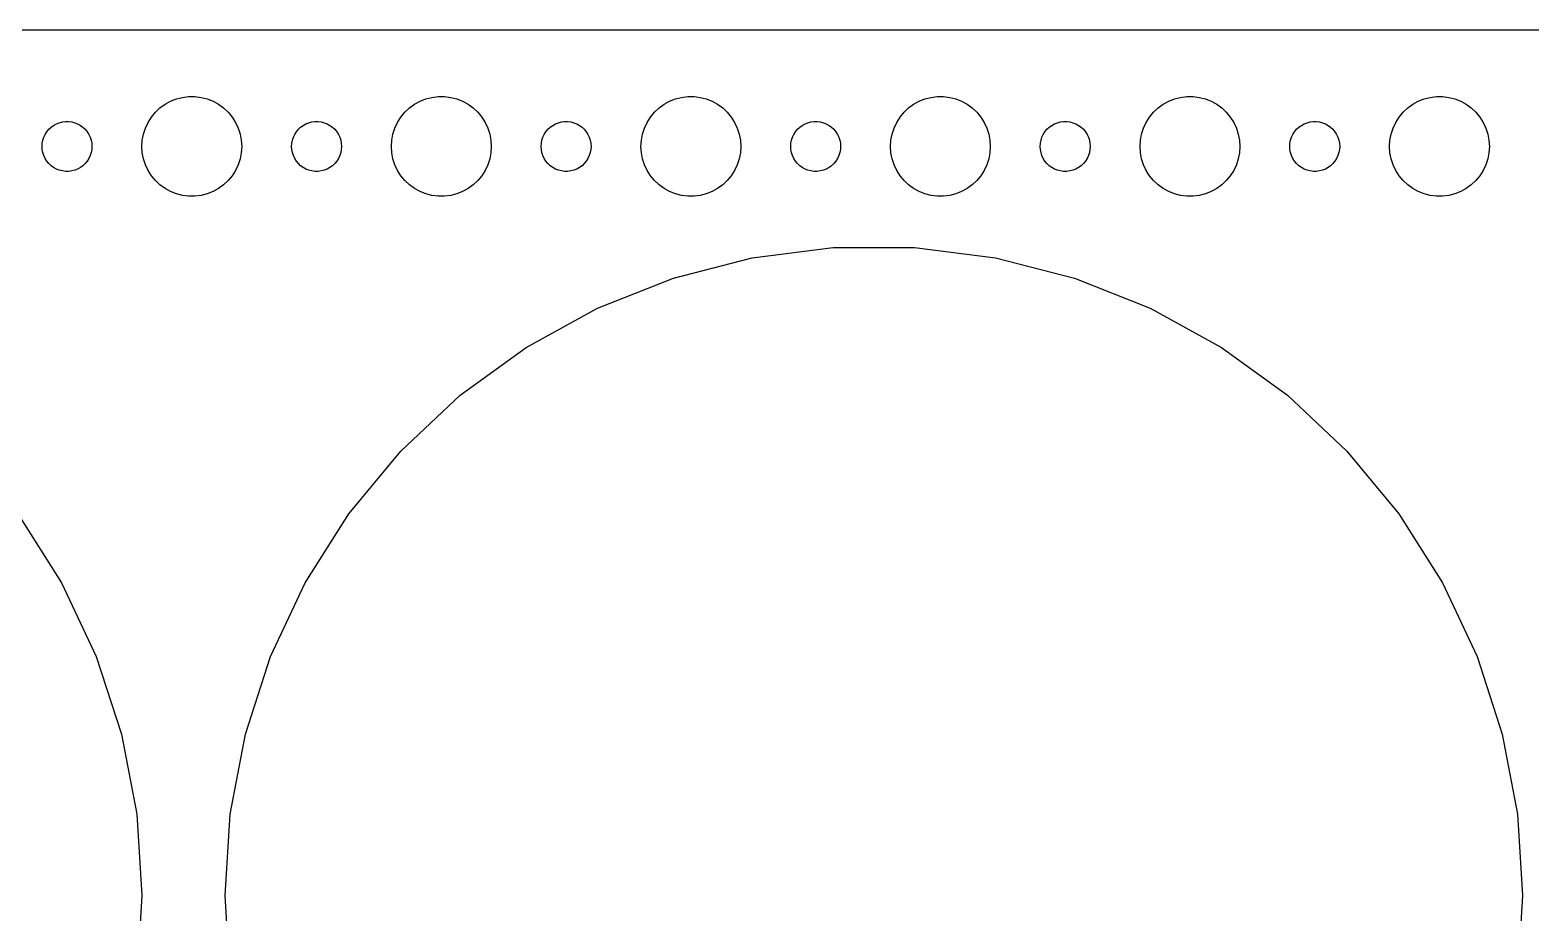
# Model space of a CAD drawing. Header units: metres. Extents: x -180 to 180, y -52 to 52.
# Drawn here: x -92.2 to -2, y -1 to 52 of the extents above; entities that cross this region are included whole.
import ezdxf

# ---------------------------------------------------------------- set-up
doc = ezdxf.new("R2010")
doc.units = ezdxf.units.M

msp = doc.modelspace()

# ---------------------------------------------------------------- linework, layer by layer
for p, q in [((174.814, 51.9901), (-174.814, 51.9901)), ((-83.7773, 47.7145), (-83.427, 47.8532)), ((-83.427, 47.8532), (-83.0621, 47.9469)), ((-83.0621, 47.9469), (-82.6884, 47.9941)), ((-82.6884, 47.9941), (-82.3116, 47.9941)), ((-82.3116, 47.9941), (-81.9379, 47.9469)), ((-81.9379, 47.9469), (-81.573, 47.8532)), ((-81.573, 47.8532), (-81.2227, 47.7145)), ((-68.7773, 47.7145), (-68.427, 47.8532)), ((-68.427, 47.8532), (-68.0621, 47.9469)), ((-68.0621, 47.9469), (-67.6884, 47.9941)), ((-67.6884, 47.9941), (-67.3116, 47.9941)), ((-67.3116, 47.9941), (-66.9379, 47.9469)), ((-66.9379, 47.9469), (-66.573, 47.8532)), ((-66.573, 47.8532), (-66.2227, 47.7145)), ((-53.7773, 47.7145), (-53.427, 47.8532)), ((-53.427, 47.8532), (-53.0621, 47.9469)), ((-53.0621, 47.9469), (-52.6884, 47.9941)), ((-52.6884, 47.9941), (-52.3116, 47.9941)), ((-52.3116, 47.9941), (-51.9379, 47.9469)), ((-51.9379, 47.9469), (-51.5729, 47.8532)), ((-51.5729, 47.8532), (-51.2227, 47.7145)), ((-38.7773, 47.7145), (-38.427, 47.8532)), ((-38.427, 47.8532), (-38.0621, 47.9469)), ((-38.0621, 47.9469), (-37.6884, 47.9941)), ((-37.6884, 47.9941), (-37.3116, 47.9941)), ((-37.3116, 47.9941), (-36.9379, 47.9469)), ((-36.9379, 47.9469), (-36.5729, 47.8532)), ((-36.5729, 47.8532), (-36.2227, 47.7145)), ((-23.7773, 47.7145), (-23.427, 47.8532)), ((-23.427, 47.8532), (-23.0621, 47.9469)), ((-23.0621, 47.9469), (-22.6884, 47.9941)), ((-22.6884, 47.9941), (-22.3116, 47.9941)), ((-22.3116, 47.9941), (-21.9379, 47.9469)), ((-21.9379, 47.9469), (-21.5729, 47.8532)), ((-21.5729, 47.8532), (-21.2227, 47.7145)), ((-8.77733, 47.7145), (-8.42705, 47.8532)), ((-8.42705, 47.8532), (-8.06213, 47.9469)), ((-8.06213, 47.9469), (-7.68837, 47.9941)), ((-7.68837, 47.9941), (-7.31161, 47.9941)), ((-7.31161, 47.9941), (-6.93785, 47.9469)), ((-6.93785, 47.9469), (-6.57294, 47.8532)), ((-6.57294, 47.8532), (-6.22266, 47.7145)), ((-84.927, 46.7634), (-84.6869, 47.0536)), ((-84.6869, 47.0536), (-84.4123, 47.3115)), ((-84.4123, 47.3115), (-84.1075, 47.533)), ((-84.1075, 47.533), (-83.7773, 47.7145)), ((-81.2227, 47.7145), (-80.8925, 47.533)), ((-80.8925, 47.533), (-80.5877, 47.3115)), ((-80.5877, 47.3115), (-80.3131, 47.0536)), ((-80.3131, 47.0536), (-80.073, 46.7634)), ((-69.927, 46.7634), (-69.6869, 47.0536)), ((-69.6869, 47.0536), (-69.4123, 47.3115)), ((-69.4123, 47.3115), (-69.1075, 47.533)), ((-69.1075, 47.533), (-68.7773, 47.7145)), ((-66.2227, 47.7145), (-65.8925, 47.533)), ((-65.8925, 47.533), (-65.5877, 47.3115)), ((-65.5877, 47.3115), (-65.3131, 47.0536)), ((-65.3131, 47.0536), (-65.073, 46.7634)), ((-54.927, 46.7634), (-54.6869, 47.0536)), ((-54.6869, 47.0536), (-54.4123, 47.3115)), ((-54.4123, 47.3115), (-54.1075, 47.533)), ((-54.1075, 47.533), (-53.7773, 47.7145)), ((-51.2227, 47.7145), (-50.8925, 47.533)), ((-50.8925, 47.533), (-50.5877, 47.3115)), ((-50.5877, 47.3115), (-50.3131, 47.0536)), ((-50.3131, 47.0536), (-50.0729, 46.7634)), ((-39.927, 46.7634), (-39.6869, 47.0536)), ((-39.6869, 47.0536), (-39.4123, 47.3115)), ((-39.4123, 47.3115), (-39.1075, 47.533)), ((-39.1075, 47.533), (-38.7773, 47.7145)), ((-36.2227, 47.7145), (-35.8925, 47.533)), ((-35.8925, 47.533), (-35.5877, 47.3115)), ((-35.5877, 47.3115), (-35.3131, 47.0536)), ((-35.3131, 47.0536), (-35.0729, 46.7634)), ((-24.927, 46.7634), (-24.6869, 47.0536)), ((-24.6869, 47.0536), (-24.4123, 47.3115)), ((-24.4123, 47.3115), (-24.1075, 47.533)), ((-24.1075, 47.533), (-23.7773, 47.7145)), ((-21.2227, 47.7145), (-20.8925, 47.533)), ((-20.8925, 47.533), (-20.5877, 47.3115)), ((-20.5877, 47.3115), (-20.3131, 47.0536)), ((-20.3131, 47.0536), (-20.0729, 46.7634)), ((-9.92705, 46.7634), (-9.6869, 47.0536)), ((-9.6869, 47.0536), (-9.41226, 47.3115)), ((-9.41226, 47.3115), (-9.10747, 47.533)), ((-9.10747, 47.533), (-8.77733, 47.7145)), ((-6.22266, 47.7145), (-5.89252, 47.533)), ((-5.89252, 47.533), (-5.58772, 47.3115)), ((-5.58772, 47.3115), (-5.31308, 47.0536)), ((-5.31308, 47.0536), (-5.07294, 46.7634)), ((-91.2135, 45.8817), (-91.0934, 46.0268)), ((-91.0934, 46.0268), (-90.9561, 46.1558)), ((-90.9561, 46.1558), (-90.8037, 46.2665)), ((-90.8037, 46.2665), (-90.6387, 46.3572)), ((-90.6387, 46.3572), (-90.4635, 46.4266)), ((-90.4635, 46.4266), (-90.2811, 46.4734)), ((-90.2811, 46.4734), (-90.0942, 46.497)), ((-90.0942, 46.497), (-89.9058, 46.497)), ((-89.9058, 46.497), (-89.7189, 46.4734)), ((-89.7189, 46.4734), (-89.5365, 46.4266)), ((-89.5365, 46.4266), (-89.3613, 46.3572)), ((-89.3613, 46.3572), (-89.1963, 46.2665)), ((-89.1963, 46.2665), (-89.0439, 46.1558)), ((-89.0439, 46.1558), (-88.9065, 46.0268)), ((-88.9065, 46.0268), (-88.7865, 45.8817)), ((-85.4057, 45.7461), (-85.2893, 46.1044)), ((-85.2893, 46.1044), (-85.1289, 46.4453)), ((-85.1289, 46.4453), (-84.927, 46.7634)), ((-80.073, 46.7634), (-79.8711, 46.4453)), ((-79.8711, 46.4453), (-79.7107, 46.1044)), ((-79.7107, 46.1044), (-79.5943, 45.7461)), ((-76.2135, 45.8817), (-76.0934, 46.0268)), ((-76.0934, 46.0268), (-75.9561, 46.1558)), ((-75.9561, 46.1558), (-75.8037, 46.2665)), ((-75.8037, 46.2665), (-75.6387, 46.3572)), ((-75.6387, 46.3572), (-75.4635, 46.4266)), ((-75.4635, 46.4266), (-75.2811, 46.4734)), ((-75.2811, 46.4734), (-75.0942, 46.497)), ((-75.0942, 46.497), (-74.9058, 46.497)), ((-74.9058, 46.497), (-74.7189, 46.4734)), ((-74.7189, 46.4734), (-74.5365, 46.4266)), ((-74.5365, 46.4266), (-74.3613, 46.3572)), ((-74.3613, 46.3572), (-74.1963, 46.2665)), ((-74.1963, 46.2665), (-74.0439, 46.1558)), ((-74.0439, 46.1558), (-73.9065, 46.0268)), ((-73.9065, 46.0268), (-73.7865, 45.8817)), ((-70.4057, 45.7461), (-70.2893, 46.1044)), ((-70.2893, 46.1044), (-70.1289, 46.4453)), ((-70.1289, 46.4453), (-69.927, 46.7634)), ((-65.073, 46.7634), (-64.8711, 46.4453)), ((-64.8711, 46.4453), (-64.7107, 46.1044)), ((-64.7107, 46.1044), (-64.5943, 45.7461)), ((-61.2135, 45.8817), (-61.0934, 46.0268)), ((-61.0934, 46.0268), (-60.9561, 46.1558)), ((-60.9561, 46.1558), (-60.8037, 46.2665)), ((-60.8037, 46.2665), (-60.6387, 46.3572)), ((-60.6387, 46.3572), (-60.4635, 46.4266)), ((-60.4635, 46.4266), (-60.2811, 46.4734)), ((-60.2811, 46.4734), (-60.0942, 46.497)), ((-60.0942, 46.497), (-59.9058, 46.497)), ((-59.9058, 46.497), (-59.7189, 46.4734)), ((-59.7189, 46.4734), (-59.5365, 46.4266)), ((-59.5365, 46.4266), (-59.3613, 46.3572)), ((-59.3613, 46.3572), (-59.1963, 46.2665)), ((-59.1963, 46.2665), (-59.0439, 46.1558)), ((-59.0439, 46.1558), (-58.9065, 46.0268)), ((-58.9065, 46.0268), (-58.7865, 45.8817)), ((-55.4057, 45.7461), (-55.2893, 46.1044)), ((-55.2893, 46.1044), (-55.1289, 46.4453)), ((-55.1289, 46.4453), (-54.927, 46.7634)), ((-50.0729, 46.7634), (-49.8711, 46.4453)), ((-49.8711, 46.4453), (-49.7107, 46.1044)), ((-49.7107, 46.1044), (-49.5942, 45.7461)), ((-46.2135, 45.8817), (-46.0934, 46.0268)), ((-46.0934, 46.0268), (-45.9561, 46.1558)), ((-45.9561, 46.1558), (-45.8037, 46.2665)), ((-45.8037, 46.2665), (-45.6387, 46.3572)), ((-45.6387, 46.3572), (-45.4635, 46.4266)), ((-45.4635, 46.4266), (-45.2811, 46.4734)), ((-45.2811, 46.4734), (-45.0942, 46.497)), ((-45.0942, 46.497), (-44.9058, 46.497)), ((-44.9058, 46.497), (-44.7189, 46.4734)), ((-44.7189, 46.4734), (-44.5365, 46.4266)), ((-44.5365, 46.4266), (-44.3613, 46.3572)), ((-44.3613, 46.3572), (-44.1963, 46.2665)), ((-44.1963, 46.2665), (-44.0439, 46.1558)), ((-44.0439, 46.1558), (-43.9065, 46.0268)), ((-43.9065, 46.0268), (-43.7865, 45.8817)), ((-40.4057, 45.7461), (-40.2893, 46.1044)), ((-40.2893, 46.1044), (-40.1289, 46.4453)), ((-40.1289, 46.4453), (-39.927, 46.7634)), ((-35.0729, 46.7634), (-34.8711, 46.4453)), ((-34.8711, 46.4453), (-34.7107, 46.1044)), ((-34.7107, 46.1044), (-34.5942, 45.7461)), ((-31.2135, 45.8817), (-31.0934, 46.0268)), ((-31.0934, 46.0268), (-30.9561, 46.1558)), ((-30.9561, 46.1558), (-30.8037, 46.2665)), ((-30.8037, 46.2665), (-30.6387, 46.3572)), ((-30.6387, 46.3572), (-30.4635, 46.4266)), ((-30.4635, 46.4266), (-30.2811, 46.4734)), ((-30.2811, 46.4734), (-30.0942, 46.497)), ((-30.0942, 46.497), (-29.9058, 46.497)), ((-29.9058, 46.497), (-29.7189, 46.4734)), ((-29.7189, 46.4734), (-29.5365, 46.4266)), ((-29.5365, 46.4266), (-29.3613, 46.3572)), ((-29.3613, 46.3572), (-29.1963, 46.2665)), ((-29.1963, 46.2665), (-29.0439, 46.1558)), ((-29.0439, 46.1558), (-28.9065, 46.0268)), ((-28.9065, 46.0268), (-28.7865, 45.8817)), ((-25.4057, 45.7461), (-25.2893, 46.1044)), ((-25.2893, 46.1044), (-25.1289, 46.4453)), ((-25.1289, 46.4453), (-24.927, 46.7634)), ((-20.0729, 46.7634), (-19.8711, 46.4453)), ((-19.8711, 46.4453), (-19.7107, 46.1044)), ((-19.7107, 46.1044), (-19.5942, 45.7461)), ((-16.2135, 45.8817), (-16.0934, 46.0268)), ((-16.0934, 46.0268), (-15.9561, 46.1558)), ((-15.9561, 46.1558), (-15.8037, 46.2665)), ((-15.8037, 46.2665), (-15.6387, 46.3572)), ((-15.6387, 46.3572), (-15.4635, 46.4266)), ((-15.4635, 46.4266), (-15.2811, 46.4734)), ((-15.2811, 46.4734), (-15.0942, 46.497)), ((-15.0942, 46.497), (-14.9058, 46.497)), ((-14.9058, 46.497), (-14.7189, 46.4734)), ((-14.7189, 46.4734), (-14.5365, 46.4266)), ((-14.5365, 46.4266), (-14.3613, 46.3572)), ((-14.3613, 46.3572), (-14.1963, 46.2665)), ((-14.1963, 46.2665), (-14.0439, 46.1558)), ((-14.0439, 46.1558), (-13.9065, 46.0268)), ((-13.9065, 46.0268), (-13.7865, 45.8817)), ((-10.4057, 45.7461), (-10.2893, 46.1044)), ((-10.2893, 46.1044), (-10.1289, 46.4453)), ((-10.1289, 46.4453), (-9.92705, 46.7634)), ((-5.07294, 46.7634), (-4.87108, 46.4453)), ((-4.87108, 46.4453), (-4.71066, 46.1044)), ((-4.71066, 46.1044), (-4.59424, 45.7461)), ((-91.5, 45), (-91.4882, 45.188)), ((-91.4882, 45.188), (-91.4529, 45.373)), ((-91.4529, 45.373), (-91.3947, 45.5522)), ((-91.3947, 45.5522), (-91.3145, 45.7226)), ((-91.3145, 45.7226), (-91.2135, 45.8817)), ((-88.7865, 45.8817), (-88.6855, 45.7226)), ((-88.6855, 45.7226), (-88.6053, 45.5522)), ((-88.6053, 45.5522), (-88.5471, 45.373)), ((-88.5471, 45.373), (-88.5118, 45.188)), ((-88.5118, 45.188), (-88.5, 45)), ((-85.5, 45), (-85.4763, 45.376)), ((-85.4763, 45.376), (-85.4057, 45.7461)), ((-79.5943, 45.7461), (-79.5237, 45.376)), ((-79.5237, 45.376), (-79.5, 45)), ((-76.5, 45), (-76.4882, 45.188)), ((-76.4882, 45.188), (-76.4529, 45.373)), ((-76.4529, 45.373), (-76.3947, 45.5522)), ((-76.3947, 45.5522), (-76.3145, 45.7226)), ((-76.3145, 45.7226), (-76.2135, 45.8817)), ((-73.7865, 45.8817), (-73.6855, 45.7226)), ((-73.6855, 45.7226), (-73.6053, 45.5522)), ((-73.6053, 45.5522), (-73.5471, 45.373)), ((-73.5471, 45.373), (-73.5118, 45.188)), ((-73.5118, 45.188), (-73.5, 45)), ((-70.5, 45), (-70.4763, 45.376)), ((-70.4763, 45.376), (-70.4057, 45.7461)), ((-64.5943, 45.7461), (-64.5237, 45.376)), ((-64.5237, 45.376), (-64.5, 45)), ((-61.5, 45), (-61.4882, 45.188)), ((-61.4882, 45.188), (-61.4529, 45.373)), ((-61.4529, 45.373), (-61.3947, 45.5522)), ((-61.3947, 45.5522), (-61.3145, 45.7226)), ((-61.3145, 45.7226), (-61.2135, 45.8817)), ((-58.7865, 45.8817), (-58.6855, 45.7226)), ((-58.6855, 45.7226), (-58.6053, 45.5522)), ((-58.6053, 45.5522), (-58.5471, 45.373)), ((-58.5471, 45.373), (-58.5118, 45.188)), ((-58.5118, 45.188), (-58.5, 45)), ((-55.5, 45), (-55.4763, 45.376)), ((-55.4763, 45.376), (-55.4057, 45.7461)), ((-49.5942, 45.7461), (-49.5237, 45.376)), ((-49.5237, 45.376), (-49.5, 45)), ((-46.5, 45), (-46.4882, 45.188)), ((-46.4882, 45.188), (-46.4529, 45.373)), ((-46.4529, 45.373), (-46.3947, 45.5522)), ((-46.3947, 45.5522), (-46.3145, 45.7226)), ((-46.3145, 45.7226), (-46.2135, 45.8817)), ((-43.7865, 45.8817), (-43.6855, 45.7226)), ((-43.6855, 45.7226), (-43.6053, 45.5522)), ((-43.6053, 45.5522), (-43.5471, 45.373)), ((-43.5471, 45.373), (-43.5118, 45.188)), ((-43.5118, 45.188), (-43.5, 45)), ((-40.5, 45), (-40.4763, 45.376)), ((-40.4763, 45.376), (-40.4057, 45.7461)), ((-34.5942, 45.7461), (-34.5237, 45.376)), ((-34.5237, 45.376), (-34.5, 45)), ((-31.5, 45), (-31.4882, 45.188)), ((-31.4882, 45.188), (-31.4529, 45.373)), ((-31.4529, 45.373), (-31.3947, 45.5522)), ((-31.3947, 45.5522), (-31.3145, 45.7226)), ((-31.3145, 45.7226), (-31.2135, 45.8817)), ((-28.7865, 45.8817), (-28.6855, 45.7226)), ((-28.6855, 45.7226), (-28.6053, 45.5522)), ((-28.6053, 45.5522), (-28.5471, 45.373)), ((-28.5471, 45.373), (-28.5118, 45.188)), ((-28.5118, 45.188), (-28.5, 45)), ((-25.5, 45), (-25.4763, 45.376)), ((-25.4763, 45.376), (-25.4057, 45.7461)), ((-19.5942, 45.7461), (-19.5237, 45.376)), ((-19.5237, 45.376), (-19.5, 45)), ((-16.5, 45), (-16.4882, 45.188)), ((-16.4882, 45.188), (-16.4529, 45.373)), ((-16.4529, 45.373), (-16.3947, 45.5522)), ((-16.3947, 45.5522), (-16.3145, 45.7226)), ((-16.3145, 45.7226), (-16.2135, 45.8817)), ((-13.7865, 45.8817), (-13.6855, 45.7226)), ((-13.6855, 45.7226), (-13.6053, 45.5522)), ((-13.6053, 45.5522), (-13.5471, 45.373)), ((-13.5471, 45.373), (-13.5118, 45.188)), ((-13.5118, 45.188), (-13.5, 45)), ((-10.5, 45), (-10.4763, 45.376)), ((-10.4763, 45.376), (-10.4057, 45.7461)), ((-4.59424, 45.7461), (-4.52365, 45.376)), ((-4.52365, 45.376), (-4.5, 45)), ((-91.4882, 44.812), (-91.5, 45)), ((-91.4529, 44.627), (-91.4882, 44.812)), ((-91.3947, 44.4478), (-91.4529, 44.627)), ((-91.3145, 44.2774), (-91.3947, 44.4478)), ((-91.2135, 44.1183), (-91.3145, 44.2774)), ((-88.6855, 44.2774), (-88.7865, 44.1183)), ((-88.6053, 44.4478), (-88.6855, 44.2774)), ((-88.5471, 44.627), (-88.6053, 44.4478)), ((-88.5118, 44.812), (-88.5471, 44.627)), ((-88.5, 45), (-88.5118, 44.812)), ((-85.4763, 44.624), (-85.5, 45)), ((-85.4057, 44.2539), (-85.4763, 44.624)), ((-85.2893, 43.8956), (-85.4057, 44.2539)), ((-79.5943, 44.2539), (-79.7107, 43.8956)), ((-79.5237, 44.624), (-79.5943, 44.2539)), ((-79.5, 45), (-79.5237, 44.624)), ((-76.4882, 44.812), (-76.5, 45)), ((-76.4529, 44.627), (-76.4882, 44.812)), ((-76.3947, 44.4478), (-76.4529, 44.627)), ((-76.3145, 44.2774), (-76.3947, 44.4478)), ((-76.2135, 44.1183), (-76.3145, 44.2774)), ((-73.6855, 44.2774), (-73.7865, 44.1183)), ((-73.6053, 44.4478), (-73.6855, 44.2774)), ((-73.5471, 44.627), (-73.6053, 44.4478)), ((-73.5118, 44.812), (-73.5471, 44.627)), ((-73.5, 45), (-73.5118, 44.812)), ((-70.4763, 44.624), (-70.5, 45)), ((-70.4057, 44.2539), (-70.4763, 44.624)), ((-70.2893, 43.8956), (-70.4057, 44.2539)), ((-64.5943, 44.2539), (-64.7107, 43.8956)), ((-64.5237, 44.624), (-64.5943, 44.2539)), ((-64.5, 45), (-64.5237, 44.624)), ((-61.4882, 44.812), (-61.5, 45)), ((-61.4529, 44.627), (-61.4882, 44.812)), ((-61.3947, 44.4478), (-61.4529, 44.627)), ((-61.3145, 44.2774), (-61.3947, 44.4478)), ((-61.2135, 44.1183), (-61.3145, 44.2774)), ((-58.6855, 44.2774), (-58.7865, 44.1183)), ((-58.6053, 44.4478), (-58.6855, 44.2774)), ((-58.5471, 44.627), (-58.6053, 44.4478)), ((-58.5118, 44.812), (-58.5471, 44.627)), ((-58.5, 45), (-58.5118, 44.812)), ((-55.4763, 44.624), (-55.5, 45)), ((-55.4057, 44.2539), (-55.4763, 44.624)), ((-55.2893, 43.8956), (-55.4057, 44.2539)), ((-49.5942, 44.2539), (-49.7107, 43.8956)), ((-49.5237, 44.624), (-49.5942, 44.2539)), ((-49.5, 45), (-49.5237, 44.624)), ((-46.4882, 44.812), (-46.5, 45)), ((-46.4529, 44.627), (-46.4882, 44.812)), ((-46.3947, 44.4478), (-46.4529, 44.627)), ((-46.3145, 44.2774), (-46.3947, 44.4478)), ((-46.2135, 44.1183), (-46.3145, 44.2774)), ((-43.6855, 44.2774), (-43.7865, 44.1183)), ((-43.6053, 44.4478), (-43.6855, 44.2774)), ((-43.5471, 44.627), (-43.6053, 44.4478)), ((-43.5118, 44.812), (-43.5471, 44.627)), ((-43.5, 45), (-43.5118, 44.812)), ((-40.4763, 44.624), (-40.5, 45)), ((-40.4057, 44.2539), (-40.4763, 44.624)), ((-40.2893, 43.8956), (-40.4057, 44.2539)), ((-34.5942, 44.2539), (-34.7107, 43.8956)), ((-34.5237, 44.624), (-34.5942, 44.2539)), ((-34.5, 45), (-34.5237, 44.624)), ((-31.4882, 44.812), (-31.5, 45)), ((-31.4529, 44.627), (-31.4882, 44.812)), ((-31.3947, 44.4478), (-31.4529, 44.627)), ((-31.3145, 44.2774), (-31.3947, 44.4478)), ((-31.2135, 44.1183), (-31.3145, 44.2774)), ((-28.6855, 44.2774), (-28.7865, 44.1183)), ((-28.6053, 44.4478), (-28.6855, 44.2774)), ((-28.5471, 44.627), (-28.6053, 44.4478)), ((-28.5118, 44.812), (-28.5471, 44.627)), ((-28.5, 45), (-28.5118, 44.812)), ((-25.4763, 44.624), (-25.5, 45)), ((-25.4057, 44.2539), (-25.4763, 44.624)), ((-25.2893, 43.8956), (-25.4057, 44.2539)), ((-19.5942, 44.2539), (-19.7107, 43.8956)), ((-19.5237, 44.624), (-19.5942, 44.2539)), ((-19.5, 45), (-19.5237, 44.624)), ((-16.4882, 44.812), (-16.5, 45)), ((-16.4529, 44.627), (-16.4882, 44.812)), ((-16.3947, 44.4478), (-16.4529, 44.627)), ((-16.3145, 44.2774), (-16.3947, 44.4478)), ((-16.2135, 44.1183), (-16.3145, 44.2774)), ((-13.6855, 44.2774), (-13.7865, 44.1183)), ((-13.6053, 44.4478), (-13.6855, 44.2774)), ((-13.5471, 44.627), (-13.6053, 44.4478)), ((-13.5118, 44.812), (-13.5471, 44.627)), ((-13.5, 45), (-13.5118, 44.812)), ((-10.4763, 44.624), (-10.5, 45)), ((-10.4057, 44.2539), (-10.4763, 44.624)), ((-10.2893, 43.8956), (-10.4057, 44.2539)), ((-4.59424, 44.2539), (-4.71066, 43.8956)), ((-4.52365, 44.624), (-4.59424, 44.2539)), ((-4.5, 45), (-4.52365, 44.624)), ((-91.0934, 43.9732), (-91.2135, 44.1183)), ((-90.9561, 43.8442), (-91.0934, 43.9732)), ((-90.8037, 43.7335), (-90.9561, 43.8442)), ((-90.6387, 43.6428), (-90.8037, 43.7335)), ((-90.4635, 43.5734), (-90.6387, 43.6428)), ((-90.2811, 43.5266), (-90.4635, 43.5734)), ((-90.0942, 43.503), (-90.2811, 43.5266)), ((-89.9058, 43.503), (-90.0942, 43.503)), ((-89.7189, 43.5266), (-89.9058, 43.503)), ((-89.5365, 43.5734), (-89.7189, 43.5266)), ((-89.3613, 43.6428), (-89.5365, 43.5734)), ((-89.1963, 43.7335), (-89.3613, 43.6428)), ((-89.0439, 43.8442), (-89.1963, 43.7335)), ((-88.9065, 43.9732), (-89.0439, 43.8442)), ((-88.7865, 44.1183), (-88.9065, 43.9732)), ((-85.1289, 43.5547), (-85.2893, 43.8956)), ((-84.927, 43.2366), (-85.1289, 43.5547)), ((-79.8711, 43.5547), (-80.073, 43.2366)), ((-79.7107, 43.8956), (-79.8711, 43.5547)), ((-76.0934, 43.9732), (-76.2135, 44.1183)), ((-75.9561, 43.8442), (-76.0934, 43.9732)), ((-75.8037, 43.7335), (-75.9561, 43.8442)), ((-75.6387, 43.6428), (-75.8037, 43.7335)), ((-75.4635, 43.5734), (-75.6387, 43.6428)), ((-75.2811, 43.5266), (-75.4635, 43.5734)), ((-75.0942, 43.503), (-75.2811, 43.5266)), ((-74.9058, 43.503), (-75.0942, 43.503)), ((-74.7189, 43.5266), (-74.9058, 43.503)), ((-74.5365, 43.5734), (-74.7189, 43.5266)), ((-74.3613, 43.6428), (-74.5365, 43.5734)), ((-74.1963, 43.7335), (-74.3613, 43.6428)), ((-74.0439, 43.8442), (-74.1963, 43.7335)), ((-73.9065, 43.9732), (-74.0439, 43.8442)), ((-73.7865, 44.1183), (-73.9065, 43.9732)), ((-70.1289, 43.5547), (-70.2893, 43.8956)), ((-69.927, 43.2366), (-70.1289, 43.5547)), ((-64.8711, 43.5547), (-65.073, 43.2366)), ((-64.7107, 43.8956), (-64.8711, 43.5547)), ((-61.0934, 43.9732), (-61.2135, 44.1183)), ((-60.9561, 43.8442), (-61.0934, 43.9732)), ((-60.8037, 43.7335), (-60.9561, 43.8442)), ((-60.6387, 43.6428), (-60.8037, 43.7335)), ((-60.4635, 43.5734), (-60.6387, 43.6428)), ((-60.2811, 43.5266), (-60.4635, 43.5734)), ((-60.0942, 43.503), (-60.2811, 43.5266)), ((-59.9058, 43.503), (-60.0942, 43.503)), ((-59.7189, 43.5266), (-59.9058, 43.503)), ((-59.5365, 43.5734), (-59.7189, 43.5266)), ((-59.3613, 43.6428), (-59.5365, 43.5734)), ((-59.1963, 43.7335), (-59.3613, 43.6428)), ((-59.0439, 43.8442), (-59.1963, 43.7335)), ((-58.9065, 43.9732), (-59.0439, 43.8442)), ((-58.7865, 44.1183), (-58.9065, 43.9732)), ((-55.1289, 43.5547), (-55.2893, 43.8956)), ((-54.927, 43.2366), (-55.1289, 43.5547)), ((-49.8711, 43.5547), (-50.0729, 43.2366)), ((-49.7107, 43.8956), (-49.8711, 43.5547)), ((-46.0934, 43.9732), (-46.2135, 44.1183)), ((-45.9561, 43.8442), (-46.0934, 43.9732)), ((-45.8037, 43.7335), (-45.9561, 43.8442)), ((-45.6387, 43.6428), (-45.8037, 43.7335)), ((-45.4635, 43.5734), (-45.6387, 43.6428)), ((-45.2811, 43.5266), (-45.4635, 43.5734)), ((-45.0942, 43.503), (-45.2811, 43.5266)), ((-44.9058, 43.503), (-45.0942, 43.503)), ((-44.7189, 43.5266), (-44.9058, 43.503)), ((-44.5365, 43.5734), (-44.7189, 43.5266)), ((-44.3613, 43.6428), (-44.5365, 43.5734)), ((-44.1963, 43.7335), (-44.3613, 43.6428)), ((-44.0439, 43.8442), (-44.1963, 43.7335)), ((-43.9065, 43.9732), (-44.0439, 43.8442)), ((-43.7865, 44.1183), (-43.9065, 43.9732)), ((-40.1289, 43.5547), (-40.2893, 43.8956)), ((-39.927, 43.2366), (-40.1289, 43.5547)), ((-34.8711, 43.5547), (-35.0729, 43.2366)), ((-34.7107, 43.8956), (-34.8711, 43.5547)), ((-31.0934, 43.9732), (-31.2135, 44.1183)), ((-30.9561, 43.8442), (-31.0934, 43.9732)), ((-30.8037, 43.7335), (-30.9561, 43.8442)), ((-30.6387, 43.6428), (-30.8037, 43.7335)), ((-30.4635, 43.5734), (-30.6387, 43.6428)), ((-30.2811, 43.5266), (-30.4635, 43.5734)), ((-30.0942, 43.503), (-30.2811, 43.5266)), ((-29.9058, 43.503), (-30.0942, 43.503)), ((-29.7189, 43.5266), (-29.9058, 43.503)), ((-29.5365, 43.5734), (-29.7189, 43.5266)), ((-29.3613, 43.6428), (-29.5365, 43.5734)), ((-29.1963, 43.7335), (-29.3613, 43.6428)), ((-29.0439, 43.8442), (-29.1963, 43.7335)), ((-28.9065, 43.9732), (-29.0439, 43.8442)), ((-28.7865, 44.1183), (-28.9065, 43.9732)), ((-25.1289, 43.5547), (-25.2893, 43.8956)), ((-24.927, 43.2366), (-25.1289, 43.5547)), ((-19.8711, 43.5547), (-20.0729, 43.2366)), ((-19.7107, 43.8956), (-19.8711, 43.5547)), ((-16.0934, 43.9732), (-16.2135, 44.1183)), ((-15.9561, 43.8442), (-16.0934, 43.9732)), ((-15.8037, 43.7335), (-15.9561, 43.8442)), ((-15.6387, 43.6428), (-15.8037, 43.7335)), ((-15.4635, 43.5734), (-15.6387, 43.6428)), ((-15.2811, 43.5266), (-15.4635, 43.5734)), ((-15.0942, 43.503), (-15.2811, 43.5266)), ((-14.9058, 43.503), (-15.0942, 43.503)), ((-14.7189, 43.5266), (-14.9058, 43.503)), ((-14.5365, 43.5734), (-14.7189, 43.5266)), ((-14.3613, 43.6428), (-14.5365, 43.5734)), ((-14.1963, 43.7335), (-14.3613, 43.6428)), ((-14.0439, 43.8442), (-14.1963, 43.7335)), ((-13.9065, 43.9732), (-14.0439, 43.8442)), ((-13.7865, 44.1183), (-13.9065, 43.9732)), ((-10.1289, 43.5547), (-10.2893, 43.8956)), ((-9.92705, 43.2366), (-10.1289, 43.5547)), ((-4.87108, 43.5547), (-5.07294, 43.2366)), ((-4.71066, 43.8956), (-4.87108, 43.5547)), ((-84.6869, 42.9464), (-84.927, 43.2366)), ((-84.4123, 42.6885), (-84.6869, 42.9464)), ((-84.1075, 42.467), (-84.4123, 42.6885)), ((-83.7773, 42.2855), (-84.1075, 42.467)), ((-80.8925, 42.467), (-81.2227, 42.2855)), ((-80.5877, 42.6885), (-80.8925, 42.467)), ((-80.3131, 42.9464), (-80.5877, 42.6885)), ((-80.073, 43.2366), (-80.3131, 42.9464)), ((-69.6869, 42.9464), (-69.927, 43.2366)), ((-69.4123, 42.6885), (-69.6869, 42.9464)), ((-69.1075, 42.467), (-69.4123, 42.6885)), ((-68.7773, 42.2855), (-69.1075, 42.467)), ((-65.8925, 42.467), (-66.2227, 42.2855)), ((-65.5877, 42.6885), (-65.8925, 42.467)), ((-65.3131, 42.9464), (-65.5877, 42.6885)), ((-65.073, 43.2366), (-65.3131, 42.9464)), ((-54.6869, 42.9464), (-54.927, 43.2366)), ((-54.4123, 42.6885), (-54.6869, 42.9464)), ((-54.1075, 42.467), (-54.4123, 42.6885)), ((-53.7773, 42.2855), (-54.1075, 42.467)), ((-50.8925, 42.467), (-51.2227, 42.2855)), ((-50.5877, 42.6885), (-50.8925, 42.467)), ((-50.3131, 42.9464), (-50.5877, 42.6885)), ((-50.0729, 43.2366), (-50.3131, 42.9464)), ((-39.6869, 42.9464), (-39.927, 43.2366)), ((-39.4123, 42.6885), (-39.6869, 42.9464)), ((-39.1075, 42.467), (-39.4123, 42.6885)), ((-38.7773, 42.2855), (-39.1075, 42.467)), ((-35.8925, 42.467), (-36.2227, 42.2855)), ((-35.5877, 42.6885), (-35.8925, 42.467)), ((-35.3131, 42.9464), (-35.5877, 42.6885)), ((-35.0729, 43.2366), (-35.3131, 42.9464)), ((-24.6869, 42.9464), (-24.927, 43.2366)), ((-24.4123, 42.6885), (-24.6869, 42.9464)), ((-24.1075, 42.467), (-24.4123, 42.6885)), ((-23.7773, 42.2855), (-24.1075, 42.467)), ((-20.8925, 42.467), (-21.2227, 42.2855)), ((-20.5877, 42.6885), (-20.8925, 42.467)), ((-20.3131, 42.9464), (-20.5877, 42.6885)), ((-20.0729, 43.2366), (-20.3131, 42.9464)), ((-9.6869, 42.9464), (-9.92705, 43.2366)), ((-9.41226, 42.6885), (-9.6869, 42.9464)), ((-9.10747, 42.467), (-9.41226, 42.6885)), ((-8.77733, 42.2855), (-9.10747, 42.467)), ((-5.89252, 42.467), (-6.22266, 42.2855)), ((-5.58772, 42.6885), (-5.89252, 42.467)), ((-5.31308, 42.9464), (-5.58772, 42.6885)), ((-5.07294, 43.2366), (-5.31308, 42.9464)), ((-83.427, 42.1468), (-83.7773, 42.2855)), ((-83.0621, 42.0531), (-83.427, 42.1468)), ((-82.6884, 42.0059), (-83.0621, 42.0531)), ((-82.3116, 42.0059), (-82.6884, 42.0059)), ((-81.9379, 42.0531), (-82.3116, 42.0059)), ((-81.573, 42.1468), (-81.9379, 42.0531)), ((-81.2227, 42.2855), (-81.573, 42.1468)), ((-68.427, 42.1468), (-68.7773, 42.2855)), ((-68.0621, 42.0531), (-68.427, 42.1468)), ((-67.6884, 42.0059), (-68.0621, 42.0531)), ((-67.3116, 42.0059), (-67.6884, 42.0059)), ((-66.9379, 42.0531), (-67.3116, 42.0059)), ((-66.573, 42.1468), (-66.9379, 42.0531)), ((-66.2227, 42.2855), (-66.573, 42.1468)), ((-53.427, 42.1468), (-53.7773, 42.2855)), ((-53.0621, 42.0531), (-53.427, 42.1468)), ((-52.6884, 42.0059), (-53.0621, 42.0531)), ((-52.3116, 42.0059), (-52.6884, 42.0059)), ((-51.9379, 42.0531), (-52.3116, 42.0059)), ((-51.5729, 42.1468), (-51.9379, 42.0531)), ((-51.2227, 42.2855), (-51.5729, 42.1468)), ((-38.427, 42.1468), (-38.7773, 42.2855)), ((-38.0621, 42.0531), (-38.427, 42.1468)), ((-37.6884, 42.0059), (-38.0621, 42.0531)), ((-37.3116, 42.0059), (-37.6884, 42.0059)), ((-36.9379, 42.0531), (-37.3116, 42.0059)), ((-36.5729, 42.1468), (-36.9379, 42.0531)), ((-36.2227, 42.2855), (-36.5729, 42.1468)), ((-23.427, 42.1468), (-23.7773, 42.2855)), ((-23.0621, 42.0531), (-23.427, 42.1468)), ((-22.6884, 42.0059), (-23.0621, 42.0531)), ((-22.3116, 42.0059), (-22.6884, 42.0059)), ((-21.9379, 42.0531), (-22.3116, 42.0059)), ((-21.5729, 42.1468), (-21.9379, 42.0531)), ((-21.2227, 42.2855), (-21.5729, 42.1468)), ((-8.42705, 42.1468), (-8.77733, 42.2855)), ((-8.06213, 42.0531), (-8.42705, 42.1468)), ((-7.68837, 42.0059), (-8.06213, 42.0531)), ((-7.31161, 42.0059), (-7.68837, 42.0059)), ((-6.93785, 42.0531), (-7.31161, 42.0059)), ((-6.57294, 42.1468), (-6.93785, 42.0531)), ((-6.22266, 42.2855), (-6.57294, 42.1468)), ((-48.8079, 38.3092), (-43.9488, 38.923)), ((-43.9488, 38.923), (-39.0512, 38.923)), ((-39.0512, 38.923), (-34.1921, 38.3092)), ((-53.5517, 37.0912), (-48.8079, 38.3092)), ((-34.1921, 38.3092), (-29.4483, 37.0912)), ((-58.1054, 35.2883), (-53.5517, 37.0912)), ((-29.4483, 37.0912), (-24.8946, 35.2883)), ((-62.3972, 32.9288), (-58.1054, 35.2883)), ((-24.8946, 35.2883), (-20.6028, 32.9288)), ((-66.3595, 30.05), (-62.3972, 32.9288)), ((-20.6028, 32.9288), (-16.6405, 30.05)), ((-69.9298, 26.6973), (-66.3595, 30.05)), ((-16.6405, 30.05), (-13.0702, 26.6973)), ((-73.0517, 22.9236), (-69.9298, 26.6973)), ((-13.0702, 26.6973), (-9.94833, 22.9236)), ((-92.9483, 22.9236), (-90.324, 18.7884)), ((-75.6759, 18.7884), (-73.0517, 22.9236)), ((-9.94833, 22.9236), (-7.32404, 18.7884)), ((-90.324, 18.7884), (-88.2387, 14.3569)), ((-77.7613, 14.3569), (-75.6759, 18.7884)), ((-7.32404, 18.7884), (-5.23871, 14.3569)), ((-88.2387, 14.3569), (-86.7253, 9.6989)), ((-79.2747, 9.6989), (-77.7613, 14.3569)), ((-5.23871, 14.3569), (-3.72525, 9.6989)), ((-86.7253, 9.6989), (-85.8075, 4.88799)), ((-80.1925, 4.88799), (-79.2747, 9.6989)), ((-3.72525, 9.6989), (-2.80753, 4.88799)), ((-85.8075, 4.88799), (-85.5, 0)), ((-80.5, 0), (-80.1925, 4.88799)), ((-2.80753, 4.88799), (-2.5, 0)), ((-85.5, 0), (-85.8075, -4.88799)), ((-80.1925, -4.88799), (-80.5, 0)), ((-2.5, 0), (-2.80753, -4.88799))]:
    msp.add_line(p, q)

doc.saveas('drawing.dxf')
